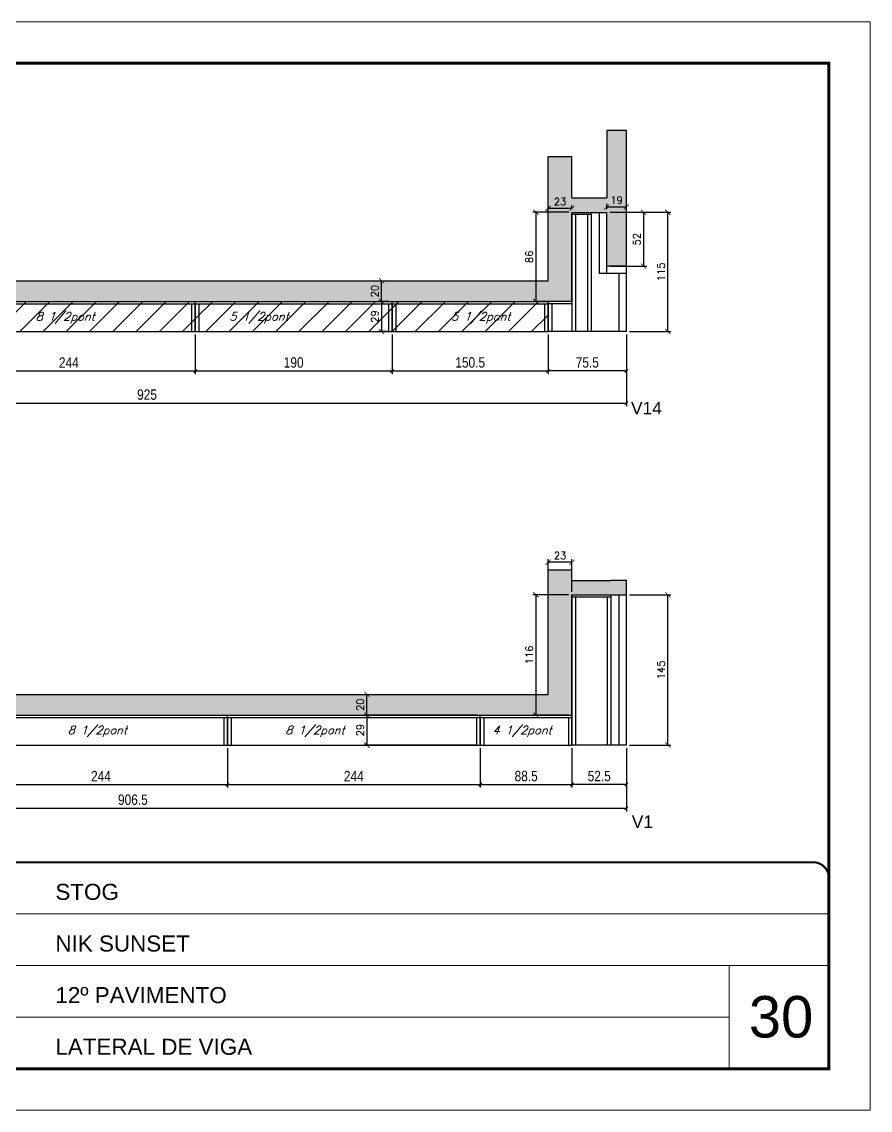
# Model space of a CAD drawing. Extents: x -10448 to -1189, y -11772 to 17235.
# Drawn here: x -8183 to -7365, y 7754 to 8804 of the extents above; entities that cross this region are included whole.
import ezdxf

# ---------------------------------------------------------------- set-up
doc = ezdxf.new("R2010")
doc.units = 0
doc.linetypes.add('CONTINUO', pattern=[0])
doc.linetypes.add('DASHED', pattern=[0.75, 0.5, -0.25])
for name, color, linetype in [('5', 5, 'Continuous'), ('COTA', 241, 'Continuous'), ('Painéis', 200, 'Continuous'), ('Reaproveitamento', 251, 'Continuous'), ('SARR_2.2x7', 40, 'Continuous'), ('SARR_3.5x7', 81, 'Continuous'), ('texto', 7, 'Continuous')]:
    doc.layers.add(name, color=color, linetype=linetype)
for name, color, linetype, lineweight in [('CARIMBO', 255, 'Continuous', 9), ('Folhas', 255, 'Continuous', 9), ('SARRAFO DE PRESSAO', 251, 'DASHED', 9)]:
    doc.layers.add(name, color=color, linetype=linetype, lineweight=lineweight)
doc.styles.add('ARIAL', font='arial.ttf')
doc.styles.add('COTA TECNICA', font='techl___.ttf', dxfattribs={"height": 10})
doc.styles.add('Romans', font='romans.shx')
doc.styles.get("Standard").update_dxf_attribs({"font": 'arial.ttf'})
doc.dimstyles.new('Cota Paínel', dxfattribs={"dimtxt": 7, "dimasz": 5, "dimexe": 3, "dimexo": 3, "dimgap": 3, "dimtad": 1, "dimdec": 1, "dimzin": 12, "dimdsep": 46, "dimtxsty": 'Romans', "dimblk": 'ARCHTICK', "dimcen": 0, "dimclrd": 4, "dimclre": 4, "dimclrt": 1, "dimadec": 1, "dimazin": 3, "dimtfac": 1, "dimtdec": 1, "dimtmove": 0, "dimatfit": 3, "dimldrblk": 'OBLIQUE', "dimfxl": 1, "dimtolj": 1, "dimtzin": 12, "dimarcsym": 0})
doc.dimstyles.new('PAINEL', dxfattribs={"dimtxt": 10, "dimasz": 3, "dimexe": 3, "dimexo": 3, "dimgap": 3, "dimtad": 1, "dimdec": 1, "dimzin": 12, "dimdsep": 46, "dimtxsty": 'COTA TECNICA', "dimblk1": 'OBLIQUE', "dimblk2": 'OBLIQUE', "dimsah": 1, "dimcen": 0.9, "dimclrd": 4, "dimclre": 4, "dimclrt": 240, "dimadec": 1, "dimazin": 3, "dimtfac": 1, "dimtdec": 1, "dimtmove": 0, "dimatfit": 3, "dimfxl": 1, "dimtolj": 1, "dimtzin": 12, "dimarcsym": 0})
pattern_1 = [(45, (0, 77.306), (-11.22532, 11.22532), [])]

# ---------------------------------------------------------------- blocks, each defined once
blk = doc.blocks.new('9999999999')
at = {"color": 30, "linetype": 'CONTINUO'}
for p, q in [((98564.6, 34379.6), (99584, 34379.6)), ((98564.6, 34329.8), (99488, 34329.8)), ((99584, 34329.8), (99488, 34329.8)), ((99488, 34329.8), (99488, 34230.2)), ((98564.6, 34280), (99488, 34280))]:
    blk.add_line(p, q, dxfattribs=at)
at = {"color": 30, "linetype": 'CONTINUO', "const_width": 2}
blk.add_lwpolyline([(99584, 34230.2), (99584, 34414.4, 0.414214), (99569, 34429.4), (98229, 34429.4, 0.414214), (98214, 34414.4), (98214, 34245.2, 0.414214), (98229, 34230.2), (99584, 34230.2)], format="xyb", dxfattribs=at)
at = {"layer": 'Folhas'}
blk.add_lwpolyline([(98139, 34190.2), (99624, 34190.2), (99624, 35240.2), (98139, 35240.2)], close=True, dxfattribs=at)
at = {"layer": 'Folhas', "color": 30, "const_width": 3}
blk.add_lwpolyline([(98214, 34230.2), (99584, 34230.2), (99584, 35200.2), (98214, 35200.2)], close=True, dxfattribs=at)
at = {"color": 7, "linetype": 'Continuous', "ltscale": 5, "style": 'ARIAL'}
for s, height, p in [('STOG', 15.48, (98837.7, 34393.1)), ('NIK SUNSET', 15.48, (98837.7, 34343.3)), ('12º PAVIMENTO', 15.483, (98837.7, 34293.5)), ('LATERAL DE VIGA', 15.483, (98837.7, 34243.7))]:
    blk.add_text(s, height=height, dxfattribs=at).set_placement(p)
blk = doc.blocks.new('_Oblique')
at = {"color": 0, "linetype": 'ByBlock', "lineweight": -2}
blk.add_line((-0.5, -0.5), (0.5, 0.5), dxfattribs=at)
blk = doc.blocks.new('*D790')
at = {"layer": 'COTA', "color": 4, "linetype": 'ByBlock', "lineweight": -2, "transparency": 16777216}
for p, q in [((-8260.1, 8502.4), (-8260.1, 8464.4)), ((-8016.1, 8502.4), (-8016.1, 8464.4)), ((-8260.1, 8467.4), (-8016.1, 8467.4))]:
    blk.add_line(p, q, dxfattribs=at)
at = {"layer": 'Defpoints', "color": 0, "linetype": 'ByBlock', "transparency": 16777216}
for p in [(-8260.1, 8505.4), (-8016.1, 8505.4), (-8016.1, 8467.4)]:
    blk.add_point(p, dxfattribs=at)
at = {"layer": 'COTA', "color": 4, "linetype": 'ByBlock', "lineweight": -2, "transparency": 16777216, "xscale": 3, "yscale": 3, "zscale": 3, "rotation": 180}
blk.add_blockref('_Oblique', (-8260.1, 8467.4), dxfattribs=at)
at = {"layer": 'COTA', "color": 4, "linetype": 'ByBlock', "lineweight": -2, "transparency": 16777216, "xscale": 3, "yscale": 3, "zscale": 3}
blk.add_blockref('_Oblique', (-8016.1, 8467.4), dxfattribs=at)
at = {"layer": 'COTA', "color": 240, "linetype": 'ByBlock', "transparency": 16777216, "insert": (-8138.1, 8475.5), "char_height": 10, "attachment_point": 5, "style": 'COTA TECNICA'}
blk.add_mtext('\\A1;244', dxfattribs=at)
blk = doc.blocks.new('*D791')
at = {"layer": 'COTA', "color": 4, "linetype": 'ByBlock', "lineweight": -2, "transparency": 16777216}
for p, q in [((-8525.1, 8502.4), (-8525.1, 8433.4)), ((-7600.1, 8502.4), (-7600.1, 8433.4)), ((-8525.1, 8436.4), (-7600.1, 8436.4))]:
    blk.add_line(p, q, dxfattribs=at)
at = {"layer": 'Defpoints', "color": 0, "linetype": 'ByBlock', "transparency": 16777216}
for p in [(-8525.1, 8505.4), (-7600.1, 8505.4), (-7600.1, 8436.4)]:
    blk.add_point(p, dxfattribs=at)
at = {"layer": 'COTA', "color": 4, "linetype": 'ByBlock', "lineweight": -2, "transparency": 16777216, "xscale": 3, "yscale": 3, "zscale": 3, "rotation": 180}
blk.add_blockref('_Oblique', (-8525.1, 8436.4), dxfattribs=at)
at = {"layer": 'COTA', "color": 4, "linetype": 'ByBlock', "lineweight": -2, "transparency": 16777216, "xscale": 3, "yscale": 3, "zscale": 3}
blk.add_blockref('_Oblique', (-7600.1, 8436.4), dxfattribs=at)
at = {"layer": 'COTA', "color": 240, "linetype": 'ByBlock', "transparency": 16777216, "insert": (-8062.6, 8444.5), "char_height": 10, "attachment_point": 5, "style": 'COTA TECNICA'}
blk.add_mtext('\\A1;925', dxfattribs=at)
blk = doc.blocks.new('*D792')
at = {"layer": 'COTA', "color": 4, "linetype": 'ByBlock', "lineweight": -2, "transparency": 16777216}
for p, q in [((-7826.1, 8502.4), (-7826.1, 8464.4)), ((-7675.6, 8490.1), (-7675.6, 8464.4)), ((-7826.1, 8467.4), (-7675.6, 8467.4))]:
    blk.add_line(p, q, dxfattribs=at)
at = {"layer": 'Defpoints', "color": 0, "linetype": 'ByBlock', "transparency": 16777216}
for p in [(-7826.1, 8505.4), (-7675.6, 8493.1), (-7675.6, 8467.4)]:
    blk.add_point(p, dxfattribs=at)
at = {"layer": 'COTA', "color": 4, "linetype": 'ByBlock', "lineweight": -2, "transparency": 16777216, "xscale": 3, "yscale": 3, "zscale": 3, "rotation": 180}
blk.add_blockref('_Oblique', (-7826.1, 8467.4), dxfattribs=at)
at = {"layer": 'COTA', "color": 4, "linetype": 'ByBlock', "lineweight": -2, "transparency": 16777216, "xscale": 3, "yscale": 3, "zscale": 3}
blk.add_blockref('_Oblique', (-7675.6, 8467.4), dxfattribs=at)
at = {"layer": 'COTA', "color": 240, "linetype": 'ByBlock', "transparency": 16777216, "insert": (-7750.8, 8475.5), "char_height": 10, "attachment_point": 5, "style": 'COTA TECNICA'}
blk.add_mtext('\\A1;150.5', dxfattribs=at)
blk = doc.blocks.new('*D793')
at = {"layer": 'COTA', "color": 4, "linetype": 'ByBlock', "lineweight": -2, "transparency": 16777216}
for p, q in [((-8016.1, 8502.4), (-8016.1, 8464.4)), ((-7826.1, 8502.4), (-7826.1, 8464.4)), ((-8016.1, 8467.4), (-7826.1, 8467.4))]:
    blk.add_line(p, q, dxfattribs=at)
at = {"layer": 'Defpoints', "color": 0, "linetype": 'ByBlock', "transparency": 16777216}
for p in [(-8016.1, 8505.4), (-7826.1, 8505.4), (-7826.1, 8467.4)]:
    blk.add_point(p, dxfattribs=at)
at = {"layer": 'COTA', "color": 4, "linetype": 'ByBlock', "lineweight": -2, "transparency": 16777216, "xscale": 3, "yscale": 3, "zscale": 3, "rotation": 180}
blk.add_blockref('_Oblique', (-8016.1, 8467.4), dxfattribs=at)
at = {"layer": 'COTA', "color": 4, "linetype": 'ByBlock', "lineweight": -2, "transparency": 16777216, "xscale": 3, "yscale": 3, "zscale": 3}
blk.add_blockref('_Oblique', (-7826.1, 8467.4), dxfattribs=at)
at = {"layer": 'COTA', "color": 240, "linetype": 'ByBlock', "transparency": 16777216, "insert": (-7921.1, 8475.5), "char_height": 10, "attachment_point": 5, "style": 'COTA TECNICA'}
blk.add_mtext('\\A1;190', dxfattribs=at)
blk = doc.blocks.new('*D794')
at = {"layer": 'COTA', "color": 4, "linetype": 'ByBlock', "lineweight": -2, "transparency": 16777216}
for p, q in [((-7675.6, 8502.4), (-7675.6, 8464.4)), ((-7600.1, 8502.4), (-7600.1, 8464.4)), ((-7600.1, 8467.4), (-7675.6, 8467.4))]:
    blk.add_line(p, q, dxfattribs=at)
at = {"layer": 'Defpoints', "color": 0, "linetype": 'ByBlock', "transparency": 16777216}
for p in [(-7675.6, 8505.4), (-7600.1, 8505.4), (-7675.6, 8467.4)]:
    blk.add_point(p, dxfattribs=at)
at = {"layer": 'COTA', "color": 4, "linetype": 'ByBlock', "lineweight": -2, "transparency": 16777216, "xscale": 3, "yscale": 3, "zscale": 3, "rotation": 180}
blk.add_blockref('_Oblique', (-7675.6, 8467.4), dxfattribs=at)
at = {"layer": 'COTA', "color": 4, "linetype": 'ByBlock', "lineweight": -2, "transparency": 16777216, "xscale": 3, "yscale": 3, "zscale": 3}
blk.add_blockref('_Oblique', (-7600.1, 8467.4), dxfattribs=at)
at = {"layer": 'COTA', "color": 240, "linetype": 'ByBlock', "transparency": 16777216, "insert": (-7637.8, 8475.5), "char_height": 10, "attachment_point": 5, "style": 'COTA TECNICA'}
blk.add_mtext('\\A1;75.5', dxfattribs=at)
blk = doc.blocks.new('_ArchTick')
at = {"color": 0, "linetype": 'ByBlock', "const_width": 0.15}
blk.add_lwpolyline([(-0.5, -0.5), (0.5, 0.5)], dxfattribs=at)
blk = doc.blocks.new('*D795')
at = {"layer": 'COTA', "color": 4, "lineweight": -2, "transparency": 16777216}
for p, q in [((-7675.6, 8623.4), (-7675.6, 8627.2)), ((-7652.6, 8624.2), (-7675.6, 8624.2)), ((-7652.6, 8623.4), (-7652.6, 8627.2))]:
    blk.add_line(p, q, dxfattribs=at)
at = {"layer": 'Defpoints', "color": 0, "transparency": 16777216}
for p in [(-7675.6, 8624.2), (-7675.6, 8620.4), (-7652.6, 8620.4)]:
    blk.add_point(p, dxfattribs=at)
at = {"layer": 'COTA', "color": 4, "lineweight": -2, "transparency": 16777216, "xscale": 5, "yscale": 5, "zscale": 5, "rotation": 180}
blk.add_blockref('_ArchTick', (-7675.6, 8624.2), dxfattribs=at)
at = {"layer": 'COTA', "color": 4, "lineweight": -2, "transparency": 16777216, "xscale": 5, "yscale": 5, "zscale": 5}
blk.add_blockref('_ArchTick', (-7652.6, 8624.2), dxfattribs=at)
at = {"layer": 'COTA', "color": 1, "transparency": 16777216, "insert": (-7664.1, 8630.7), "char_height": 7, "attachment_point": 5, "style": 'Romans'}
blk.add_mtext('\\A1;23', dxfattribs=at)
blk = doc.blocks.new('*D796')
at = {"layer": 'COTA', "color": 4, "lineweight": -2, "transparency": 16777216}
for p, q in [((-7655.6, 8620.4), (-7690.3, 8620.4)), ((-7687.3, 8620.4), (-7687.3, 8534.4)), ((-7655.6, 8534.4), (-7690.3, 8534.4))]:
    blk.add_line(p, q, dxfattribs=at)
at = {"layer": 'Defpoints', "color": 0, "transparency": 16777216}
for p in [(-7652.6, 8620.4), (-7687.3, 8534.4), (-7652.6, 8534.4)]:
    blk.add_point(p, dxfattribs=at)
at = {"layer": 'COTA', "color": 4, "lineweight": -2, "transparency": 16777216, "xscale": 5, "yscale": 5, "zscale": 5}
for p, rotation in [((-7687.3, 8620.4), 90), ((-7687.3, 8534.4), 270)]:
    blk.add_blockref('_ArchTick', p, dxfattribs=dict(at, rotation=rotation))
at = {"layer": 'COTA', "color": 1, "transparency": 16777216, "insert": (-7693.8, 8577.4), "char_height": 7, "attachment_point": 5, "rotation": 90, "style": 'Romans'}
blk.add_mtext('\\A1;86', dxfattribs=at)
blk = doc.blocks.new('*D797')
at = {"layer": 'COTA', "color": 4, "lineweight": -2, "transparency": 16777216}
for p, q in [((-7616.1, 8620.4), (-7580.5, 8620.4)), ((-7583.5, 8620.4), (-7583.5, 8568.4)), ((-7616.1, 8568.4), (-7580.5, 8568.4))]:
    blk.add_line(p, q, dxfattribs=at)
at = {"layer": 'Defpoints', "color": 0, "transparency": 16777216}
for p in [(-7619.1, 8620.4), (-7619.1, 8568.4), (-7583.5, 8568.4)]:
    blk.add_point(p, dxfattribs=at)
at = {"layer": 'COTA', "color": 4, "lineweight": -2, "transparency": 16777216, "xscale": 5, "yscale": 5, "zscale": 5}
for p, rotation in [((-7583.5, 8620.4), 90), ((-7583.5, 8568.4), 270)]:
    blk.add_blockref('_ArchTick', p, dxfattribs=dict(at, rotation=rotation))
at = {"layer": 'COTA', "color": 1, "transparency": 16777216, "insert": (-7590, 8594.4), "char_height": 7, "attachment_point": 5, "rotation": 90, "style": 'Romans'}
blk.add_mtext('\\A1;52', dxfattribs=at)
blk = doc.blocks.new('*D798')
at = {"layer": 'COTA', "color": 4, "lineweight": -2, "transparency": 16777216}
for p, q in [((-7619.1, 8623.4), (-7619.1, 8628.6)), ((-7619.1, 8625.6), (-7600.1, 8625.6)), ((-7600.1, 8571.4), (-7600.1, 8628.6))]:
    blk.add_line(p, q, dxfattribs=at)
at = {"layer": 'Defpoints', "color": 0, "transparency": 16777216}
for p in [(-7600.1, 8625.6), (-7619.1, 8620.4), (-7600.1, 8568.4)]:
    blk.add_point(p, dxfattribs=at)
at = {"layer": 'COTA', "color": 4, "lineweight": -2, "transparency": 16777216, "xscale": 5, "yscale": 5, "zscale": 5, "rotation": 180}
blk.add_blockref('_ArchTick', (-7619.1, 8625.6), dxfattribs=at)
at = {"layer": 'COTA', "color": 4, "lineweight": -2, "transparency": 16777216, "xscale": 5, "yscale": 5, "zscale": 5}
blk.add_blockref('_ArchTick', (-7600.1, 8625.6), dxfattribs=at)
at = {"layer": 'COTA', "color": 1, "transparency": 16777216, "insert": (-7609.6, 8632.1), "char_height": 7, "attachment_point": 5, "style": 'Romans'}
blk.add_mtext('\\A1;19', dxfattribs=at)
blk = doc.blocks.new('*D803')
at = {"layer": 'COTA', "color": 4, "lineweight": -2, "transparency": 16777216}
for p, q in [((-7829.1, 8534.4), (-7839.4, 8534.4)), ((-7836.4, 8534.4), (-7836.4, 8505.4)), ((-7829.1, 8505.4), (-7839.4, 8505.4))]:
    blk.add_line(p, q, dxfattribs=at)
at = {"layer": 'Defpoints', "color": 0, "transparency": 16777216}
for p in [(-7826.1, 8534.4), (-7836.4, 8505.4), (-7826.1, 8505.4)]:
    blk.add_point(p, dxfattribs=at)
at = {"layer": 'COTA', "color": 4, "lineweight": -2, "transparency": 16777216, "xscale": 5, "yscale": 5, "zscale": 5}
for p, rotation in [((-7836.4, 8534.4), 90), ((-7836.4, 8505.4), 270)]:
    blk.add_blockref('_ArchTick', p, dxfattribs=dict(at, rotation=rotation))
at = {"layer": 'COTA', "color": 1, "transparency": 16777216, "insert": (-7842.9, 8519.9), "char_height": 7, "attachment_point": 5, "rotation": 90, "style": 'Romans'}
blk.add_mtext('\\A1;29', dxfattribs=at)
blk = doc.blocks.new('*D804')
at = {"layer": 'COTA', "color": 4, "lineweight": -2, "transparency": 16777216}
for p, q in [((-7836.4, 8534.4), (-7836.4, 8554.4)), ((-7829.1, 8534.4), (-7839.4, 8534.4))]:
    blk.add_line(p, q, dxfattribs=at)
at = {"layer": 'Defpoints', "color": 0, "transparency": 16777216}
for p in [(-7836.4, 8554.4), (-7836.4, 8554.4), (-7826.1, 8534.4)]:
    blk.add_point(p, dxfattribs=at)
at = {"layer": 'COTA', "color": 4, "lineweight": -2, "transparency": 16777216, "xscale": 5, "yscale": 5, "zscale": 5}
for p, rotation in [((-7836.4, 8554.4), 90), ((-7836.4, 8534.4), 270)]:
    blk.add_blockref('_ArchTick', p, dxfattribs=dict(at, rotation=rotation))
at = {"layer": 'COTA', "color": 1, "transparency": 16777216, "insert": (-7842.9, 8544.4), "char_height": 7, "attachment_point": 5, "rotation": 90, "style": 'Romans'}
blk.add_mtext('\\A1;20', dxfattribs=at)
blk = doc.blocks.new('*D805')
at = {"layer": 'COTA', "color": 4, "lineweight": -2, "transparency": 16777216}
for p, q in [((-7616.1, 8620.4), (-7557.1, 8620.4)), ((-7560.1, 8505.4), (-7560.1, 8620.4)), ((-7597.1, 8505.4), (-7557.1, 8505.4))]:
    blk.add_line(p, q, dxfattribs=at)
at = {"layer": 'Defpoints', "color": 0, "transparency": 16777216}
for p in [(-7619.1, 8620.4), (-7560.1, 8620.4), (-7600.1, 8505.4)]:
    blk.add_point(p, dxfattribs=at)
at = {"layer": 'COTA', "color": 4, "lineweight": -2, "transparency": 16777216, "xscale": 5, "yscale": 5, "zscale": 5}
for p, rotation in [((-7560.1, 8620.4), 90), ((-7560.1, 8505.4), 270)]:
    blk.add_blockref('_ArchTick', p, dxfattribs=dict(at, rotation=rotation))
at = {"layer": 'COTA', "color": 1, "transparency": 16777216, "insert": (-7566.6, 8562.9), "char_height": 7, "attachment_point": 5, "rotation": 90, "style": 'Romans'}
blk.add_mtext('\\A1;115', dxfattribs=at)
blk = doc.blocks.new('*D808')
at = {"layer": 'COTA', "color": 4, "linetype": 'ByBlock', "lineweight": -2, "transparency": 16777216}
for p, q in [((-8229.1, 8103.4), (-8229.1, 8065.4)), ((-7985.1, 8103.4), (-7985.1, 8065.4)), ((-8229.1, 8068.4), (-7985.1, 8068.4))]:
    blk.add_line(p, q, dxfattribs=at)
at = {"layer": 'Defpoints', "color": 0, "linetype": 'ByBlock', "transparency": 16777216}
for p in [(-8229.1, 8106.4), (-7985.1, 8106.4), (-7985.1, 8068.4)]:
    blk.add_point(p, dxfattribs=at)
at = {"layer": 'COTA', "color": 4, "linetype": 'ByBlock', "lineweight": -2, "transparency": 16777216, "xscale": 3, "yscale": 3, "zscale": 3, "rotation": 180}
blk.add_blockref('_Oblique', (-8229.1, 8068.4), dxfattribs=at)
at = {"layer": 'COTA', "color": 4, "linetype": 'ByBlock', "lineweight": -2, "transparency": 16777216, "xscale": 3, "yscale": 3, "zscale": 3}
blk.add_blockref('_Oblique', (-7985.1, 8068.4), dxfattribs=at)
at = {"layer": 'COTA', "color": 240, "linetype": 'ByBlock', "transparency": 16777216, "insert": (-8107.1, 8076.5), "char_height": 10, "attachment_point": 5, "style": 'COTA TECNICA'}
blk.add_mtext('\\A1;244', dxfattribs=at)
blk = doc.blocks.new('*D809')
at = {"layer": 'COTA', "color": 4, "linetype": 'ByBlock', "lineweight": -2, "transparency": 16777216}
for p, q in [((-8506.6, 8103.4), (-8506.6, 8042.5)), ((-7600.1, 8103.4), (-7600.1, 8042.5)), ((-8506.6, 8045.5), (-7600.1, 8045.5))]:
    blk.add_line(p, q, dxfattribs=at)
at = {"layer": 'Defpoints', "color": 0, "linetype": 'ByBlock', "transparency": 16777216}
for p in [(-8506.6, 8106.4), (-7600.1, 8106.4), (-7600.1, 8045.5)]:
    blk.add_point(p, dxfattribs=at)
at = {"layer": 'COTA', "color": 4, "linetype": 'ByBlock', "lineweight": -2, "transparency": 16777216, "xscale": 3, "yscale": 3, "zscale": 3, "rotation": 180}
blk.add_blockref('_Oblique', (-8506.6, 8045.5), dxfattribs=at)
at = {"layer": 'COTA', "color": 4, "linetype": 'ByBlock', "lineweight": -2, "transparency": 16777216, "xscale": 3, "yscale": 3, "zscale": 3}
blk.add_blockref('_Oblique', (-7600.1, 8045.5), dxfattribs=at)
at = {"layer": 'COTA', "color": 240, "linetype": 'ByBlock', "transparency": 16777216, "insert": (-8076.3, 8053.7), "char_height": 10, "attachment_point": 5, "style": 'COTA TECNICA'}
blk.add_mtext('\\A1;906.5', dxfattribs=at)
blk = doc.blocks.new('*D810')
at = {"layer": 'COTA', "color": 4, "linetype": 'ByBlock', "lineweight": -2, "transparency": 16777216}
for p, q in [((-7741.1, 8103.4), (-7741.1, 8065.4)), ((-7652.6, 8091.1), (-7652.6, 8065.4)), ((-7741.1, 8068.4), (-7652.6, 8068.4))]:
    blk.add_line(p, q, dxfattribs=at)
at = {"layer": 'Defpoints', "color": 0, "linetype": 'ByBlock', "transparency": 16777216}
for p in [(-7741.1, 8106.4), (-7652.6, 8094.1), (-7652.6, 8068.4)]:
    blk.add_point(p, dxfattribs=at)
at = {"layer": 'COTA', "color": 4, "linetype": 'ByBlock', "lineweight": -2, "transparency": 16777216, "xscale": 3, "yscale": 3, "zscale": 3, "rotation": 180}
blk.add_blockref('_Oblique', (-7741.1, 8068.4), dxfattribs=at)
at = {"layer": 'COTA', "color": 4, "linetype": 'ByBlock', "lineweight": -2, "transparency": 16777216, "xscale": 3, "yscale": 3, "zscale": 3}
blk.add_blockref('_Oblique', (-7652.6, 8068.4), dxfattribs=at)
at = {"layer": 'COTA', "color": 240, "linetype": 'ByBlock', "transparency": 16777216, "insert": (-7696.8, 8076.5), "char_height": 10, "attachment_point": 5, "style": 'COTA TECNICA'}
blk.add_mtext('\\A1;88.5', dxfattribs=at)
blk = doc.blocks.new('*D818')
at = {"layer": 'COTA', "color": 4, "linetype": 'ByBlock', "lineweight": -2, "transparency": 16777216}
for p, q in [((-7985.1, 8103.4), (-7985.1, 8065.4)), ((-7741.1, 8103.4), (-7741.1, 8065.4)), ((-7985.1, 8068.4), (-7741.1, 8068.4))]:
    blk.add_line(p, q, dxfattribs=at)
at = {"layer": 'Defpoints', "color": 0, "linetype": 'ByBlock', "transparency": 16777216}
for p in [(-7985.1, 8106.4), (-7741.1, 8106.4), (-7741.1, 8068.4)]:
    blk.add_point(p, dxfattribs=at)
at = {"layer": 'COTA', "color": 4, "linetype": 'ByBlock', "lineweight": -2, "transparency": 16777216, "xscale": 3, "yscale": 3, "zscale": 3, "rotation": 180}
blk.add_blockref('_Oblique', (-7985.1, 8068.4), dxfattribs=at)
at = {"layer": 'COTA', "color": 4, "linetype": 'ByBlock', "lineweight": -2, "transparency": 16777216, "xscale": 3, "yscale": 3, "zscale": 3}
blk.add_blockref('_Oblique', (-7741.1, 8068.4), dxfattribs=at)
at = {"layer": 'COTA', "color": 240, "linetype": 'ByBlock', "transparency": 16777216, "insert": (-7863.1, 8076.5), "char_height": 10, "attachment_point": 5, "style": 'COTA TECNICA'}
blk.add_mtext('\\A1;244', dxfattribs=at)
blk = doc.blocks.new('*D812')
at = {"layer": 'COTA', "color": 4, "linetype": 'ByBlock', "lineweight": -2, "transparency": 16777216}
for p, q in [((-7652.6, 8103.4), (-7652.6, 8065.4)), ((-7600.1, 8103.4), (-7600.1, 8065.4)), ((-7600.1, 8068.4), (-7652.6, 8068.4))]:
    blk.add_line(p, q, dxfattribs=at)
at = {"layer": 'Defpoints', "color": 0, "linetype": 'ByBlock', "transparency": 16777216}
for p in [(-7652.6, 8106.4), (-7600.1, 8106.4), (-7652.6, 8068.4)]:
    blk.add_point(p, dxfattribs=at)
at = {"layer": 'COTA', "color": 4, "linetype": 'ByBlock', "lineweight": -2, "transparency": 16777216, "xscale": 3, "yscale": 3, "zscale": 3, "rotation": 180}
blk.add_blockref('_Oblique', (-7652.6, 8068.4), dxfattribs=at)
at = {"layer": 'COTA', "color": 4, "linetype": 'ByBlock', "lineweight": -2, "transparency": 16777216, "xscale": 3, "yscale": 3, "zscale": 3}
blk.add_blockref('_Oblique', (-7600.1, 8068.4), dxfattribs=at)
at = {"layer": 'COTA', "color": 240, "linetype": 'ByBlock', "transparency": 16777216, "insert": (-7626.3, 8076.5), "char_height": 10, "attachment_point": 5, "style": 'COTA TECNICA'}
blk.add_mtext('\\A1;52.5', dxfattribs=at)
blk = doc.blocks.new('*D813')
at = {"layer": 'COTA', "color": 4, "lineweight": -2, "transparency": 16777216}
for p, q in [((-7675.6, 8254.4), (-7675.6, 8285.8)), ((-7652.6, 8254.4), (-7652.6, 8285.8)), ((-7652.6, 8282.8), (-7675.6, 8282.8))]:
    blk.add_line(p, q, dxfattribs=at)
at = {"layer": 'Defpoints', "color": 0, "transparency": 16777216}
for p in [(-7675.6, 8282.8), (-7675.6, 8251.4), (-7652.6, 8251.4)]:
    blk.add_point(p, dxfattribs=at)
at = {"layer": 'COTA', "color": 4, "lineweight": -2, "transparency": 16777216, "xscale": 5, "yscale": 5, "zscale": 5, "rotation": 180}
blk.add_blockref('_ArchTick', (-7675.6, 8282.8), dxfattribs=at)
at = {"layer": 'COTA', "color": 4, "lineweight": -2, "transparency": 16777216, "xscale": 5, "yscale": 5, "zscale": 5}
blk.add_blockref('_ArchTick', (-7652.6, 8282.8), dxfattribs=at)
at = {"layer": 'COTA', "color": 1, "transparency": 16777216, "insert": (-7664.1, 8289.3), "char_height": 7, "attachment_point": 5, "style": 'Romans'}
blk.add_mtext('\\A1;23', dxfattribs=at)
blk = doc.blocks.new('*D814')
at = {"layer": 'COTA', "color": 4, "lineweight": -2, "transparency": 16777216}
for p, q in [((-7655.6, 8251.4), (-7690.3, 8251.4)), ((-7687.3, 8251.4), (-7687.3, 8135.4)), ((-7655.6, 8135.4), (-7690.3, 8135.4))]:
    blk.add_line(p, q, dxfattribs=at)
at = {"layer": 'Defpoints', "color": 0, "transparency": 16777216}
for p in [(-7652.6, 8251.4), (-7687.3, 8135.4), (-7652.6, 8135.4)]:
    blk.add_point(p, dxfattribs=at)
at = {"layer": 'COTA', "color": 4, "lineweight": -2, "transparency": 16777216, "xscale": 5, "yscale": 5, "zscale": 5}
for p, rotation in [((-7687.3, 8251.4), 90), ((-7687.3, 8135.4), 270)]:
    blk.add_blockref('_ArchTick', p, dxfattribs=dict(at, rotation=rotation))
at = {"layer": 'COTA', "color": 1, "transparency": 16777216, "insert": (-7693.8, 8193.4), "char_height": 7, "attachment_point": 5, "rotation": 90, "style": 'Romans'}
blk.add_mtext('\\A1;116', dxfattribs=at)
blk = doc.blocks.new('*D817')
at = {"layer": 'COTA', "color": 4, "lineweight": -2, "transparency": 16777216}
for p, q in [((-7744.1, 8135.4), (-7853.4, 8135.4)), ((-7850.4, 8135.4), (-7850.4, 8106.4)), ((-7744.1, 8106.4), (-7853.4, 8106.4))]:
    blk.add_line(p, q, dxfattribs=at)
at = {"layer": 'Defpoints', "color": 0, "transparency": 16777216}
for p in [(-7741.1, 8135.4), (-7850.4, 8106.4), (-7741.1, 8106.4)]:
    blk.add_point(p, dxfattribs=at)
at = {"layer": 'COTA', "color": 4, "lineweight": -2, "transparency": 16777216, "xscale": 5, "yscale": 5, "zscale": 5}
for p, rotation in [((-7850.4, 8135.4), 90), ((-7850.4, 8106.4), 270)]:
    blk.add_blockref('_ArchTick', p, dxfattribs=dict(at, rotation=rotation))
at = {"layer": 'COTA', "color": 1, "transparency": 16777216, "insert": (-7856.9, 8120.9), "char_height": 7, "attachment_point": 5, "rotation": 90, "style": 'Romans'}
blk.add_mtext('\\A1;29', dxfattribs=at)
blk = doc.blocks.new('*D819')
at = {"layer": 'COTA', "color": 4, "lineweight": -2, "transparency": 16777216}
for p, q in [((-7850.4, 8135.4), (-7850.4, 8155.4)), ((-7744.1, 8135.4), (-7853.4, 8135.4))]:
    blk.add_line(p, q, dxfattribs=at)
at = {"layer": 'Defpoints', "color": 0, "transparency": 16777216}
for p in [(-7850.4, 8155.4), (-7850.4, 8155.4), (-7741.1, 8135.4)]:
    blk.add_point(p, dxfattribs=at)
at = {"layer": 'COTA', "color": 4, "lineweight": -2, "transparency": 16777216, "xscale": 5, "yscale": 5, "zscale": 5}
for p, rotation in [((-7850.4, 8155.4), 90), ((-7850.4, 8135.4), 270)]:
    blk.add_blockref('_ArchTick', p, dxfattribs=dict(at, rotation=rotation))
at = {"layer": 'COTA', "color": 1, "transparency": 16777216, "insert": (-7856.9, 8145.4), "char_height": 7, "attachment_point": 5, "rotation": 90, "style": 'Romans'}
blk.add_mtext('\\A1;20', dxfattribs=at)
blk = doc.blocks.new('*D820')
at = {"layer": 'COTA', "color": 4, "lineweight": -2, "transparency": 16777216}
for p, q in [((-7597.1, 8251.4), (-7557.1, 8251.4)), ((-7560.1, 8106.4), (-7560.1, 8251.4)), ((-7597.1, 8106.4), (-7557.1, 8106.4))]:
    blk.add_line(p, q, dxfattribs=at)
at = {"layer": 'Defpoints', "color": 0, "transparency": 16777216}
for p in [(-7600.1, 8251.4), (-7560.1, 8251.4), (-7600.1, 8106.4)]:
    blk.add_point(p, dxfattribs=at)
at = {"layer": 'COTA', "color": 4, "lineweight": -2, "transparency": 16777216, "xscale": 5, "yscale": 5, "zscale": 5}
for p, rotation in [((-7560.1, 8251.4), 90), ((-7560.1, 8106.4), 270)]:
    blk.add_blockref('_ArchTick', p, dxfattribs=dict(at, rotation=rotation))
at = {"layer": 'COTA', "color": 1, "transparency": 16777216, "insert": (-7566.6, 8178.9), "char_height": 7, "attachment_point": 5, "rotation": 90, "style": 'Romans'}
blk.add_mtext('\\A1;145', dxfattribs=at)

msp = doc.modelspace()

# ---------------------------------------------------------------- hatches: boundary and pattern name
at = {"layer": 'COTA', "linetype": 'ByBlock'}
h = msp.add_hatch(dxfattribs=at)
h.set_pattern_fill('AR-CONC', color=256, scale=0.03)
h.paths.add_polyline_path([(-8450.07, 8554.36), (-8450.07, 8674.36), (-8473.07, 8674.36), (-8473.07, 8664.36), (-8506.07, 8664.36), (-8506.07, 8699.36), (-8525.07, 8699.36), (-8525.07, 8568.36), (-8506.07, 8568.36), (-8506.07, 8650.36), (-8473.07, 8650.36), (-8473.07, 8534.36), (-8450.07, 8534.36), (-7675.57, 8534.36), (-7652.57, 8534.36), (-7652.57, 8620.36), (-7619.07, 8620.36), (-7619.07, 8568.36), (-7600.07, 8568.36), (-7600.07, 8699.36), (-7619.07, 8699.36), (-7619.07, 8634.36), (-7652.57, 8634.36), (-7652.57, 8674.36), (-7675.57, 8674.36), (-7675.57, 8554.36)])
h = msp.add_hatch(dxfattribs=at)
h.set_pattern_fill('AR-CONC', color=256, scale=0.03)
h.paths.add_polyline_path([(-7652.57, 8251.36), (-7600.07, 8251.36), (-7600.07, 8265.36), (-7615.07, 8265.36), (-7652.57, 8265.36), (-7652.57, 8275.36), (-7675.57, 8275.36), (-7675.57, 8155.36), (-8450.07, 8155.36), (-8450.07, 8275.36), (-8473.07, 8275.36), (-8473.07, 8235.36), (-8502.57, 8235.36), (-8506.57, 8235.36), (-8506.57, 8221.36), (-8473.07, 8221.36), (-8473.07, 8135.36), (-7652.57, 8135.36)])
h.paths.add_polyline_path([(-8468.99, 8229.95), (-8454.15, 8229.95), (-8454.15, 8240.45), (-8468.99, 8240.45)], flags=24)
h.paths.add_polyline_path([(-7851.63, 8137.94), (-7851.63, 8152.78), (-7862.13, 8152.78), (-7862.13, 8137.94)], flags=24)
at = {"layer": 'Reaproveitamento'}
h = msp.add_hatch(dxfattribs=at)
h.set_pattern_fill('ANSI31', color=256, scale=5)
h.set_pattern_definition(pattern_1)
h.paths.add_polyline_path([(-8260.07, 8534.36), (-8260.07, 8505.36), (-8016.07, 8505.36), (-8016.07, 8534.36)])
h = msp.add_hatch(dxfattribs=at)
h.set_pattern_fill('ANSI31', color=256, scale=5)
h.set_pattern_definition(pattern_1)
h.paths.add_polyline_path([(-7826.07, 8505.36), (-7826.07, 8534.36), (-8016.07, 8534.36), (-8016.07, 8505.36)])
h = msp.add_hatch(dxfattribs=at)
h.set_pattern_fill('ANSI31', color=256, scale=5)
h.set_pattern_definition(pattern_1)
h.paths.add_polyline_path([(-7826.07, 8534.36), (-7826.07, 8505.36), (-7675.57, 8505.36), (-7675.57, 8534.36)])

# ---------------------------------------------------------------- linework, layer by layer
at = {"layer": 'COTA', "linetype": 'ByBlock'}
for p, q in [((-7600.07, 8699.36), (-7619.07, 8699.36)), ((-7619.07, 8699.36), (-7619.07, 8634.36)), ((-7600.07, 8568.36), (-7600.07, 8699.36)), ((-7675.57, 8554.36), (-7675.57, 8674.36)), ((-7675.57, 8674.36), (-7652.57, 8674.36)), ((-7652.57, 8634.36), (-7652.57, 8674.36)), ((-7652.57, 8634.36), (-7619.07, 8634.36)), ((-8450.07, 8554.36), (-7675.57, 8554.36)), ((-7675.57, 8275.36), (-7652.57, 8275.36)), ((-7675.57, 8155.36), (-7675.57, 8275.36)), ((-7652.57, 8265.36), (-7652.57, 8275.36)), ((-7652.57, 8265.36), (-7615.07, 8265.36)), ((-7600.07, 8265.36), (-7615.07, 8265.36)), ((-7615.07, 8265.36), (-7615.07, 8265.36)), ((-7600.07, 8251.36), (-7600.07, 8265.36)), ((-8450.07, 8155.36), (-7675.57, 8155.36))]:
    msp.add_line(p, q, dxfattribs=at)
at = {"layer": 'Painéis', "linetype": 'ByBlock'}
for p, q in [((-7652.57, 8534.36), (-7652.57, 8620.36)), ((-7619.07, 8568.36), (-7619.07, 8620.36)), ((-7600.07, 8568.36), (-7619.07, 8568.36)), ((-7600.07, 8505.36), (-7600.07, 8568.36)), ((-8450.07, 8534.36), (-7675.57, 8534.36)), ((-8016.07, 8505.36), (-8016.07, 8534.36)), ((-7826.07, 8505.36), (-7826.07, 8534.36)), ((-7675.57, 8505.36), (-7675.57, 8534.36)), ((-7652.57, 8534.36), (-7675.57, 8534.36)), ((-8450.07, 8505.36), (-7675.57, 8505.36)), ((-7600.07, 8505.36), (-7675.57, 8505.36)), ((-7652.57, 8135.36), (-7652.57, 8251.36)), ((-7600.07, 8106.36), (-7600.07, 8251.36)), ((-8473.07, 8135.36), (-7652.57, 8135.36)), ((-7985.07, 8106.36), (-7985.07, 8135.36)), ((-7741.07, 8106.36), (-7741.07, 8135.36)), ((-7652.57, 8106.36), (-7652.57, 8135.36)), ((-7652.57, 8135.36), (-7652.57, 8135.36)), ((-8473.07, 8106.36), (-7652.57, 8106.36)), ((-7600.07, 8106.36), (-7652.57, 8106.36))]:
    msp.add_line(p, q, dxfattribs=at)
at = {"layer": 'Painéis'}
for p, q in [((-7652.57, 8620.36), (-7619.07, 8620.36)), ((-7652.57, 8251.36), (-7600.07, 8251.36))]:
    msp.add_line(p, q, dxfattribs=at)
at = {"layer": 'SARR_2.2x7', "linetype": 'Continuous'}
for p, q in [((-7634.07, 8618.16), (-7652.57, 8618.16)), ((-7626.07, 8561.36), (-7626.07, 8620.36)), ((-7619.07, 8561.36), (-7619.07, 8568.36)), ((-7600.07, 8561.36), (-7626.07, 8561.36)), ((-7607.07, 8505.36), (-7607.07, 8561.36)), ((-8260.07, 8532.16), (-8016.07, 8532.16)), ((-8016.07, 8532.16), (-7826.07, 8532.16)), ((-7826.07, 8532.16), (-7675.57, 8532.16)), ((-7652.57, 8532.16), (-7675.57, 8532.16)), ((-7615.07, 8249.16), (-7652.57, 8249.16)), ((-7607.07, 8106.36), (-7607.07, 8251.36)), ((-8229.07, 8133.16), (-7985.07, 8133.16)), ((-7985.07, 8133.16), (-7741.07, 8133.16)), ((-7741.07, 8133.16), (-7652.57, 8133.16)), ((-7652.57, 8133.16), (-7652.57, 8133.16))]:
    msp.add_line(p, q, dxfattribs=at)
at = {"layer": 'SARR_3.5x7'}
for p, q in [((-7652.57, 8620.36), (-7652.57, 8505.36)), ((-7649.07, 8618.16), (-7649.07, 8505.36)), ((-7637.57, 8618.16), (-7637.57, 8505.36)), ((-7634.07, 8620.36), (-7634.07, 8505.36)), ((-8019.57, 8532.16), (-8019.57, 8505.36)), ((-8016.07, 8532.16), (-8016.07, 8505.36)), ((-8012.57, 8532.16), (-8012.57, 8505.36)), ((-7829.57, 8532.16), (-7829.57, 8505.36)), ((-7826.07, 8532.16), (-7826.07, 8505.36)), ((-7822.57, 8532.16), (-7822.57, 8505.36)), ((-7679.07, 8532.16), (-7679.07, 8505.36)), ((-7675.57, 8534.36), (-7675.57, 8505.36)), ((-7672.07, 8532.16), (-7672.07, 8505.36)), ((-8019.57, 8505.36), (-8016.07, 8505.36)), ((-8016.07, 8505.36), (-8012.57, 8505.36)), ((-7829.57, 8505.36), (-7826.07, 8505.36)), ((-7826.07, 8505.36), (-7822.57, 8505.36)), ((-7679.07, 8505.36), (-7675.57, 8505.36)), ((-7649.07, 8505.36), (-7652.57, 8505.36)), ((-7619.07, 8505.36), (-7622.57, 8505.36)), ((-7652.57, 8251.36), (-7652.57, 8106.36)), ((-7649.07, 8249.16), (-7649.07, 8106.36)), ((-7618.57, 8249.16), (-7618.57, 8106.36)), ((-7615.07, 8251.36), (-7615.07, 8106.36)), ((-7988.57, 8133.16), (-7988.57, 8106.36)), ((-7985.07, 8133.16), (-7985.07, 8106.36)), ((-7981.57, 8133.16), (-7981.57, 8106.36)), ((-7744.57, 8133.16), (-7744.57, 8106.36)), ((-7741.07, 8133.16), (-7741.07, 8106.36)), ((-7737.57, 8133.16), (-7737.57, 8106.36)), ((-7656.07, 8133.16), (-7656.07, 8106.36)), ((-7652.57, 8135.36), (-7652.57, 8106.36)), ((-7649.07, 8133.16), (-7649.07, 8106.36)), ((-7988.57, 8106.36), (-7985.07, 8106.36)), ((-7985.07, 8106.36), (-7981.57, 8106.36)), ((-7744.57, 8106.36), (-7741.07, 8106.36)), ((-7741.07, 8106.36), (-7737.57, 8106.36)), ((-7656.07, 8106.36), (-7652.57, 8106.36)), ((-7649.07, 8106.36), (-7652.57, 8106.36)), ((-7615.07, 8106.36), (-7618.57, 8106.36))]:
    msp.add_line(p, q, dxfattribs=at)

# ---------------------------------------------------------------- block references
at = {"layer": 'SARRAFO DE PRESSAO', "color": 6, "linetype": 'ByBlock'}
msp.add_blockref('9999999999', (-106988.76, -26436), dxfattribs=at)

# ---------------------------------------------------------------- texts
at = {"layer": '5', "linetype": 'Continuous'}
for s, p in [('V14', (-7595.65, 8425.52)), ('V1', (-7594.88, 8026.52))]:
    msp.add_text(s, height=12, rotation=359.99996, dxfattribs=at).set_placement(p)
at = {"layer": 'CARIMBO', "style": 'ARIAL'}
msp.add_text('30', height=40, dxfattribs=at).set_placement((-7481.92, 7824.35))
at = {"layer": 'texto', "color": 2, "char_height": 8, "attachment_point": 5, "style": 'Romans'}
for s, insert in [('{\\Q19;\\C256;8 1/2pont}', (-8141.57, 8518.58)), ('{\\Q19;\\C256;5 1/2pont}', (-7954.57, 8518.58)), ('{\\Q19;\\C256;5 1/2pont}', (-7740.57, 8518.58)), ('{\\Q19;\\C256;8 1/2pont}', (-8110.57, 8119.58)), ('{\\Q19;\\C256;8 1/2pont}', (-7900.57, 8119.58)), ('{\\Q19;\\C256;4 1/2pont}', (-7700.78, 8119.58))]:
    msp.add_mtext(s, dxfattribs=dict(at, insert=insert))

# ---------------------------------------------------------------- dimensions: what is measured, and where the dimension line sits
at = {"layer": 'COTA'}
for base, p1, p2, picture, middle in [((-7675.57, 8624.23), (-7652.57, 8620.36), (-7675.57, 8620.36), '*D795', (-7664.07, 8630.73)), ((-7600.07, 8625.64), (-7619.07, 8620.36), (-7600.07, 8568.36), '*D798', (-7609.57, 8632.14)), ((-7675.57, 8282.83), (-7652.57, 8251.36), (-7675.57, 8251.36), '*D813', (-7664.07, 8289.33))]:
    dim = msp.add_linear_dim(base=base, p1=p1, p2=p2, dimstyle='Cota Paínel', dxfattribs=at)
    dim.commit()
    dim.dimension.update_dxf_attribs({"geometry": picture, "text_midpoint": middle})
for base, p1, p2, picture, middle in [((-7687.29, 8534.36), (-7652.57, 8620.36), (-7652.57, 8534.36), '*D796', (-7693.79, 8577.36)), ((-7583.49, 8568.36), (-7619.07, 8620.36), (-7619.07, 8568.36), '*D797', (-7589.99, 8594.36)), ((-7560.1, 8620.36), (-7600.07, 8505.36), (-7619.07, 8620.36), '*D805', (-7566.6, 8562.86)), ((-7836.38, 8505.36), (-7826.07, 8534.36), (-7826.07, 8505.36), '*D803', (-7842.88, 8519.86)), ((-7687.29, 8135.36), (-7652.57, 8251.36), (-7652.57, 8135.36), '*D814', (-7693.79, 8193.36)), ((-7560.1, 8251.36), (-7600.07, 8106.36), (-7600.07, 8251.36), '*D820', (-7566.6, 8178.86)), ((-7850.38, 8106.36), (-7741.07, 8135.36), (-7741.07, 8106.36), '*D817', (-7856.88, 8120.86))]:
    dim = msp.add_linear_dim(base=base, p1=p1, p2=p2, angle=90, dimstyle='Cota Paínel', dxfattribs=at)
    dim.commit()
    dim.dimension.update_dxf_attribs({"geometry": picture, "text_midpoint": middle})
for base, p1, p2, picture, middle in [((-7836.38, 8554.36), (-7826.07, 8534.36), (-7836.38, 8554.36), '*D804', (-7842.88, 8544.36)), ((-7850.38, 8155.36), (-7741.07, 8135.36), (-7850.38, 8155.36), '*D819', (-7856.88, 8145.36))]:
    dim = msp.add_linear_dim(base=base, p1=p1, p2=p2, angle=90, dimstyle='Cota Paínel', override={"dimtmove": 1}, dxfattribs=at)
    dim.commit()
    dim.dimension.update_dxf_attribs({"geometry": picture, "text_midpoint": middle})
at = {"layer": 'COTA', "linetype": 'ByBlock'}
for base, p1, p2, picture, middle in [((-7600.07, 8436.4), (-8525.07, 8505.36), (-7600.07, 8505.36), '*D791', (-8062.57, 8444.54)), ((-7826.07, 8467.4), (-8016.07, 8505.36), (-7826.07, 8505.36), '*D793', (-7921.07, 8475.53)), ((-7675.57, 8467.4), (-7826.07, 8505.36), (-7675.57, 8493.11), '*D792', (-7750.82, 8475.51)), ((-7741.07, 8068.4), (-7985.07, 8106.36), (-7741.07, 8106.36), '*D818', (-7863.07, 8076.47)), ((-7652.57, 8068.4), (-7741.07, 8106.36), (-7652.57, 8094.11), '*D810', (-7696.82, 8076.53))]:
    dim = msp.add_linear_dim(base=base, p1=p1, p2=p2, dimstyle='PAINEL', dxfattribs=at)
    dim.commit()
    dim.dimension.update_dxf_attribs({"geometry": picture, "text_midpoint": middle})
for base, p1, p2, picture, middle in [((-8016.07, 8467.4), (-8260.07, 8505.36), (-8016.07, 8505.36), '*D790', (-8138.07, 8475.47)), ((-7985.07, 8068.4), (-8229.07, 8106.36), (-7985.07, 8106.36), '*D808', (-8107.07, 8076.47))]:
    dim = msp.add_linear_dim(base=base, p1=p1, p2=p2, dimstyle='PAINEL', override={"dimtmove": 1}, dxfattribs=at)
    dim.commit()
    dim.dimension.update_dxf_attribs({"geometry": picture, "text_midpoint": middle})
for base, p1, p2, picture, middle in [((-7675.57, 8467.4), (-7600.07, 8505.36), (-7675.57, 8505.36), '*D794', (-7637.82, 8475.51)), ((-7652.57, 8068.4), (-7600.07, 8106.36), (-7652.57, 8106.36), '*D812', (-7626.32, 8076.51))]:
    dim = msp.add_linear_dim(base=base, p1=p1, p2=p2, angle=180, dimstyle='PAINEL', dxfattribs=at)
    dim.commit()
    dim.dimension.update_dxf_attribs({"geometry": picture, "text_midpoint": middle})
dim = msp.add_linear_dim(base=(-7600.07, 8045.54), p1=(-8506.57, 8106.36), p2=(-7600.07, 8106.36), dimstyle='PAINEL', dxfattribs=at)
dim.commit()
dim.dimension.update_dxf_attribs({"geometry": '*D809', "text_midpoint": (-8076.32, 8045.54), "dimtype": 160})

doc.saveas('drawing.dxf')
